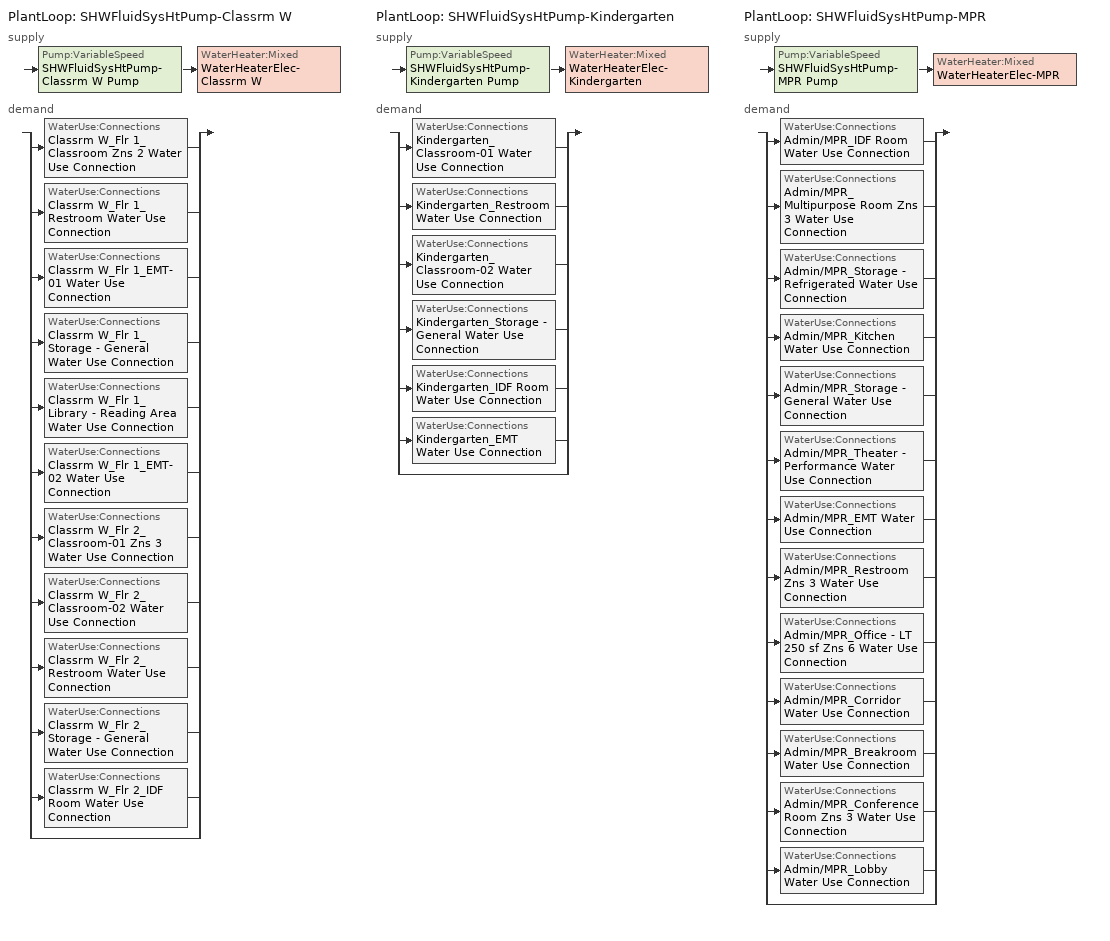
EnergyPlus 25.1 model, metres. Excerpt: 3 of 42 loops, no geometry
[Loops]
PlantLoop 'SHWFluidSysHtPump-Classrm W'
 supply: Pump:VariableSpeed 'SHWFluidSysHtPump-Classrm W Pump' > WaterHeater:Mixed 'WaterHeaterElec-Classrm W'
 demand: split
  | WaterUse:Connections 'Classrm W_Flr 1_Classroom Zns 2 Water Use Connection'
  | WaterUse:Connections 'Classrm W_Flr 1_Restroom Water Use Connection'
  | WaterUse:Connections 'Classrm W_Flr 1_EMT-01 Water Use Connection'
  | WaterUse:Connections 'Classrm W_Flr 1_Storage - General Water Use Connection'
  | WaterUse:Connections 'Classrm W_Flr 1_Library - Reading Area Water Use Connection'
  | WaterUse:Connections 'Classrm W_Flr 1_EMT-02 Water Use Connection'
  | WaterUse:Connections 'Classrm W_Flr 2_Classroom-01 Zns 3 Water Use Connection'
  | WaterUse:Connections 'Classrm W_Flr 2_Classroom-02 Water Use Connection'
  | WaterUse:Connections 'Classrm W_Flr 2_Restroom Water Use Connection'
  | WaterUse:Connections 'Classrm W_Flr 2_Storage - General Water Use Connection'
  | WaterUse:Connections 'Classrm W_Flr 2_IDF Room Water Use Connection'
  | bypass
PlantLoop 'SHWFluidSysHtPump-Kindergarten'
 supply: Pump:VariableSpeed 'SHWFluidSysHtPump-Kindergarten Pump' > WaterHeater:Mixed 'WaterHeaterElec-Kindergarten'
 demand: split
  | WaterUse:Connections 'Kindergarten_Classroom-01 Water Use Connection'
  | WaterUse:Connections 'Kindergarten_Restroom Water Use Connection'
  | WaterUse:Connections 'Kindergarten_Classroom-02 Water Use Connection'
  | WaterUse:Connections 'Kindergarten_Storage - General Water Use Connection'
  | WaterUse:Connections 'Kindergarten_IDF Room Water Use Connection'
  | WaterUse:Connections 'Kindergarten_EMT Water Use Connection'
  | bypass
PlantLoop 'SHWFluidSysHtPump-MPR'
 supply: Pump:VariableSpeed 'SHWFluidSysHtPump-MPR Pump' > WaterHeater:Mixed 'WaterHeaterElec-MPR'
 demand: split
  | WaterUse:Connections 'Admin/MPR_IDF Room Water Use Connection'
  | WaterUse:Connections 'Admin/MPR_Multipurpose Room Zns 3 Water Use Connection'
  | WaterUse:Connections 'Admin/MPR_Storage - Refrigerated Water Use Connection'
  | WaterUse:Connections 'Admin/MPR_Kitchen Water Use Connection'
  | WaterUse:Connections 'Admin/MPR_Storage - General Water Use Connection'
  | WaterUse:Connections 'Admin/MPR_Theater - Performance Water Use Connection'
  | WaterUse:Connections 'Admin/MPR_EMT Water Use Connection'
  | WaterUse:Connections 'Admin/MPR_Restroom Zns 3 Water Use Connection'
  | WaterUse:Connections 'Admin/MPR_Office - LT 250 sf Zns 6 Water Use Connection'
  | WaterUse:Connections 'Admin/MPR_Corridor Water Use Connection'
  | WaterUse:Connections 'Admin/MPR_Breakroom Water Use Connection'
  | WaterUse:Connections 'Admin/MPR_Conference Room Zns 3 Water Use Connection'
  | WaterUse:Connections 'Admin/MPR_Lobby Water Use Connection'
  | bypass
[Sizing:Plant] Loop Type=Heating; Design Loop Exit Temperature {C}=57.2222; Loop Design Temperature Difference {deltaC}=44.4444; Sizing Option=NonCoincident; Zone Timesteps in Averaging Window=1; Coincident Sizing Factor Mode=None
SHWFluidSysHtPump-Classrm W; SHWFluidSysHtPump-Kindergarten; SHWFluidSysHtPump-MPR
[Pump:VariableSpeed] Design Maximum Flow Rate {m3/s}=Autosize; Design Pump Head {Pa}=0; Design Power Consumption {W}=Autosize; Motor Efficiency=0.9; Fraction of Motor Inefficiencies to Fluid Stream=0; Coefficient 1 of the Part Load Performance Curve=0; Coefficient 2 of the Part Load Performance Curve=1; Coefficient 3 of the Part Load Performance Curve=0; Coefficient 4 of the Part Load Performance Curve=0; Design Minimum Flow Rate {m3/s}=Autosize; Pump Control Type=Intermittent; Skin Loss Radiative Fraction=0.5; Design Power Sizing Method=PowerPerFlowPerPressure; Design Electric Power per Unit Flow Rate {W/(m3/s)}=348701.1; Design Shaft Power per Unit Flow Rate per Unit Head {W/((m3/s)-Pa)}=1.28205; Design Minimum Flow Rate Fraction=0
SHWFluidSysHtPump-Classrm W Pump; SHWFluidSysHtPump-Kindergarten Pump; SHWFluidSysHtPump-MPR Pump
[WaterHeater:Mixed] Tank Volume {m3}=0.113562; Setpoint Temperature Schedule=SHWSystemSetpointTemp135; Deadband Temperature Difference {deltaC}=2; Maximum Temperature Limit {C}=82.22; Heater Control Type=Cycle; Heater Maximum Capacity {W}=5009.79; Heater Ignition Minimum Flow Rate {m3/s}=0; Heater Ignition Delay {s}=0; Heater Fuel Type=Electricity; Heater Thermal Efficiency=0.99; Off Cycle Parasitic Fuel Consumption Rate {W}=0; Off Cycle Parasitic Fuel Type=NaturalGas; Off Cycle Parasitic Heat Fraction to Tank=0.8; On Cycle Parasitic Fuel Consumption Rate {W}=0; On Cycle Parasitic Fuel Type=NaturalGas; On Cycle Parasitic Heat Fraction to Tank=0; Ambient Temperature Indicator=Schedule; Ambient Temperature Schedule=WaterHeaterAmbientTemp; Off Cycle Loss Coefficient to Ambient Temperature {W/K}=0.0005275; Off Cycle Loss Fraction to Zone=1; On Cycle Loss Coefficient to Ambient Temperature {W/K}=0.0005275; On Cycle Loss Fraction to Zone=1; Use Side Effectiveness=1; Source Side Effectiveness=1; Use Side Design Flow Rate {m3/s}=Autosize; Source Side Design Flow Rate {m3/s}=Autosize; Indirect Water Heating Recovery Time {hr}=1.5; Source Side Flow Control Mode=IndirectHeatPrimarySetpoint
WaterHeaterElec-Classrm W; WaterHeaterElec-Kindergarten; WaterHeaterElec-MPR
[PlantLoop] Fluid Type=Water; Maximum Loop Temperature {C}=100; Minimum Loop Temperature {C}=0; Maximum Loop Flow Rate {m3/s}=Autosize; Minimum Loop Flow Rate {m3/s}=0; Plant Loop Volume {m3}=Autocalculate; Load Distribution Scheme=Optimal; Plant Loop Demand Calculation Scheme=SingleSetpoint; Common Pipe Simulation=None
Name | Plant Equipment Operation Scheme
SHWFluidSysHtPump-Classrm W | SHWFluidSysHtPump-Classrm W Operation Schemes
SHWFluidSysHtPump-Kindergarten | SHWFluidSysHtPump-Kindergarten Operation Schemes
SHWFluidSysHtPump-MPR | SHWFluidSysHtPump-MPR Operation Schemes
[PlantEquipmentList]
SHWFluidSysHtPump-Classrm W Heating Equipment List: WaterHeaterElec-Classrm W
SHWFluidSysHtPump-Kindergarten Heating Equipment List: WaterHeaterElec-Kindergarten
SHWFluidSysHtPump-MPR Heating Equipment List: WaterHeaterElec-MPR
[PlantEquipmentOperation:HeatingLoad] Load Range 1 Lower Limit {W}=0; Load Range 1 Upper Limit {W}=1000000000
Name | Range 1 Equipment List
SHWFluidSysHtPump-Classrm W Heating Operation Scheme | SHWFluidSysHtPump-Classrm W Heating Equipment List
SHWFluidSysHtPump-Kindergarten Heating Operation Scheme | SHWFluidSysHtPump-Kindergarten Heating Equipment List
SHWFluidSysHtPump-MPR Heating Operation Scheme | SHWFluidSysHtPump-MPR Heating Equipment List
[PlantEquipmentOperationSchemes] Control Scheme 1 Schedule=Always On Discrete
Name | Control Scheme 1
SHWFluidSysHtPump-Classrm W Operation Schemes | SHWFluidSysHtPump-Classrm W Heating Operation Scheme
SHWFluidSysHtPump-Kindergarten Operation Schemes | SHWFluidSysHtPump-Kindergarten Heating Operation Scheme
SHWFluidSysHtPump-MPR Operation Schemes | SHWFluidSysHtPump-MPR Heating Operation Scheme
[SetpointManager:Scheduled] Control Variable=Temperature; Schedule=TargetSHWTemp135
Name | Setpoint Node or NodeList
NonResBaseHPSHWSystem SPM Scheduled 2 | SHWFluidSysHtPump-Classrm W Supply Mixer Outlet Node
NonResBaseHPSHWSystem SPM Scheduled 3 | SHWFluidSysHtPump-Kindergarten Supply Mixer Outlet Node
NonResBaseHPSHWSystem SPM Scheduled 4 | SHWFluidSysHtPump-MPR Supply Mixer Outlet Node
[WaterUse:Equipment] Target Temperature Schedule=TargetSHWTemp135
Name | Peak Flow Rate {m3/s} | Flow Rate Fraction Schedule
Classrm W_Flr 1_Classroom Zns 2 Water Use Equipment | 9.72253e-06 | SchoolK8ClassroomServiceHotWater
Classrm W_Flr 1_Restroom Water Use Equipment; Classrm W_Flr 1_Storage - General Water Use Equipment; Classrm W_Flr 2_Restroom Water Use Equipment; Classrm W_Flr 2_Storage - General Water Use Equipment; Kindergarten_Restroom Water Use Equipment; Kindergarten_Storage - General Water Use Equipment | 0 | SchoolK8ClassroomServiceHotWater
Classrm W_Flr 1_EMT-01 Water Use Equipment; Classrm W_Flr 2_IDF Room Water Use Equipment | 1.14509e-07 | SchoolK8ClassroomServiceHotWater
Classrm W_Flr 1_Library - Reading Area Water Use Equipment | 2.26559e-06 | SchoolK8ClassroomServiceHotWater
Classrm W_Flr 1_EMT-02 Water Use Equipment | 9.27426e-08 | SchoolK8ClassroomServiceHotWater
Classrm W_Flr 2_Classroom-01 Zns 3 Water Use Equipment | 1.53865e-05 | SchoolK8ClassroomServiceHotWater
Classrm W_Flr 2_Classroom-02 Water Use Equipment | 1.80186e-06 | SchoolK8ClassroomServiceHotWater
Kindergarten_Classroom-01 Water Use Equipment | 2.59963e-05 | SchoolK8ClassroomServiceHotWater
Kindergarten_Classroom-02 Water Use Equipment | 6.81374e-06 | SchoolK8ClassroomServiceHotWater
Kindergarten_IDF Room Water Use Equipment | 8.08816e-08 | SchoolK8ClassroomServiceHotWater
Kindergarten_EMT Water Use Equipment | 1.61688e-07 | SchoolK8ClassroomServiceHotWater
Admin/MPR_IDF Room Water Use Equipment | 3.21944e-07 | SchoolK8MPRServiceHotWater
Admin/MPR_Multipurpose Room Zns 3 Water Use Equipment | 1.72127e-05 | SchoolK8MPRServiceHotWater
Admin/MPR_Storage - Refrigerated Water Use Equipment; Admin/MPR_Storage - General Water Use Equipment; Admin/MPR_Restroom Zns 3 Water Use Equipment; Admin/MPR_Corridor Water Use Equipment | 0 | SchoolK8MPRServiceHotWater
Admin/MPR_Kitchen Water Use Equipment | 2.65676e-06 | SchoolK8KitchenServiceHotWater
Admin/MPR_Theater - Performance Water Use Equipment | 3.32739e-06 | SchoolK8MPRServiceHotWater
Admin/MPR_EMT Water Use Equipment | 2.63255e-07 | SchoolK8MPRServiceHotWater
Admin/MPR_Office - LT 250 sf Zns 6 Water Use Equipment | 0 | Always On Discrete
Admin/MPR_Breakroom Water Use Equipment | 1.79615e-06 | SchoolK8MPRServiceHotWater
Admin/MPR_Conference Room Zns 3 Water Use Equipment | 5.22964e-06 | SchoolK8MPRServiceHotWater
Admin/MPR_Lobby Water Use Equipment | 3.87669e-06 | SchoolK8MPRServiceHotWater
[WaterUse:Connections] Drain Water Heat Exchanger Type=None; Drain Water Heat Exchanger Destination=Plant
Name | Water Use Equipment 1
Classrm W_Flr 1_Classroom Zns 2 Water Use Connection | Classrm W_Flr 1_Classroom Zns 2 Water Use Equipment
Classrm W_Flr 1_Restroom Water Use Connection | Classrm W_Flr 1_Restroom Water Use Equipment
Classrm W_Flr 1_EMT-01 Water Use Connection | Classrm W_Flr 1_EMT-01 Water Use Equipment
Classrm W_Flr 1_Storage - General Water Use Connection | Classrm W_Flr 1_Storage - General Water Use Equipment
Classrm W_Flr 1_Library - Reading Area Water Use Connection | Classrm W_Flr 1_Library - Reading Area Water Use Equipment
Classrm W_Flr 1_EMT-02 Water Use Connection | Classrm W_Flr 1_EMT-02 Water Use Equipment
Classrm W_Flr 2_Classroom-01 Zns 3 Water Use Connection | Classrm W_Flr 2_Classroom-01 Zns 3 Water Use Equipment
Classrm W_Flr 2_Classroom-02 Water Use Connection | Classrm W_Flr 2_Classroom-02 Water Use Equipment
Classrm W_Flr 2_Restroom Water Use Connection | Classrm W_Flr 2_Restroom Water Use Equipment
Classrm W_Flr 2_Storage - General Water Use Connection | Classrm W_Flr 2_Storage - General Water Use Equipment
Classrm W_Flr 2_IDF Room Water Use Connection | Classrm W_Flr 2_IDF Room Water Use Equipment
Kindergarten_Classroom-01 Water Use Connection | Kindergarten_Classroom-01 Water Use Equipment
Kindergarten_Restroom Water Use Connection | Kindergarten_Restroom Water Use Equipment
Kindergarten_Classroom-02 Water Use Connection | Kindergarten_Classroom-02 Water Use Equipment
Kindergarten_Storage - General Water Use Connection | Kindergarten_Storage - General Water Use Equipment
Kindergarten_IDF Room Water Use Connection | Kindergarten_IDF Room Water Use Equipment
Kindergarten_EMT Water Use Connection | Kindergarten_EMT Water Use Equipment
Admin/MPR_IDF Room Water Use Connection | Admin/MPR_IDF Room Water Use Equipment
Admin/MPR_Multipurpose Room Zns 3 Water Use Connection | Admin/MPR_Multipurpose Room Zns 3 Water Use Equipment
Admin/MPR_Storage - Refrigerated Water Use Connection | Admin/MPR_Storage - Refrigerated Water Use Equipment
Admin/MPR_Kitchen Water Use Connection | Admin/MPR_Kitchen Water Use Equipment
Admin/MPR_Storage - General Water Use Connection | Admin/MPR_Storage - General Water Use Equipment
Admin/MPR_Theater - Performance Water Use Connection | Admin/MPR_Theater - Performance Water Use Equipment
Admin/MPR_EMT Water Use Connection | Admin/MPR_EMT Water Use Equipment
Admin/MPR_Restroom Zns 3 Water Use Connection | Admin/MPR_Restroom Zns 3 Water Use Equipment
Admin/MPR_Office - LT 250 sf Zns 6 Water Use Connection | Admin/MPR_Office - LT 250 sf Zns 6 Water Use Equipment
Admin/MPR_Corridor Water Use Connection | Admin/MPR_Corridor Water Use Equipment
Admin/MPR_Breakroom Water Use Connection | Admin/MPR_Breakroom Water Use Equipment
Admin/MPR_Conference Room Zns 3 Water Use Connection | Admin/MPR_Conference Room Zns 3 Water Use Equipment
Admin/MPR_Lobby Water Use Connection | Admin/MPR_Lobby Water Use Equipment
[Schedule:Day:Hourly]
WaterHeaterAmbientTempDaily: 20, 20, 20, 20, 20, 20, 20, 20, 20, 20, 20, 20, 20, 20, 20, 20, 20, 20, 20, 20, 20, 20, 20, 20
SHWSystemSetpointTemp135Daily; TargetSHWTemp135Daily: 57.2, 57.2, 57.2, 57.2, 57.2, 57.2, 57.2, 57.2, 57.2, 57.2, 57.2, 57.2, 57.2, 57.2, 57.2, 57.2, 57.2, 57.2, 57.2, 57.2, 57.2, 57.2, 57.2, 57.2
SchoolK8ClassroomServiceHotWaterWD; SchoolK8KitchenServiceHotWaterWD; SchoolK8MPRServiceHotWaterWD: 0.05, 0.05, 0.05, 0.05, 0.05, 0.05, 0.05, 0.1, 0.34, 0.6, 0.63, 0.72, 0.79, 0.83, 0.61, 0.65, 0.1, 0.1, 0.19, 0.25, 0.22, 0.22, 0.12, 0.09
SchoolK8ClassroomServiceHotWaterSat; SchoolK8KitchenServiceHotWaterSat; SchoolK8MPRServiceHotWaterSat: 0.03, 0.03, 0.03, 0.03, 0.03, 0.03, 0.03, 0.03, 0.03, 0.05, 0.05, 0.05, 0.05, 0.03, 0.03, 0.03, 0.03, 0.03, 0.03, 0.03, 0.03, 0.03, 0.03, 0.03
SchoolK8ClassroomServiceHotWaterSun; SchoolK8KitchenServiceHotWaterSun; SchoolK8MPRServiceHotWaterSun: 0.03, 0.03, 0.03, 0.03, 0.03, 0.03, 0.03, 0.03, 0.05, 0.05, 0.05, 0.05, 0.05, 0.05, 0.03, 0.03, 0.03, 0.03, 0.03, 0.03, 0.03, 0.03, 0.03, 0.03
[Schedule:Week:Daily]
WaterHeaterAmbientTempWk: WaterHeaterAmbientTempDaily, WaterHeaterAmbientTempDaily, WaterHeaterAmbientTempDaily, WaterHeaterAmbientTempDaily, WaterHeaterAmbientTempDaily, WaterHeaterAmbientTempDaily, WaterHeaterAmbientTempDaily, WaterHeaterAmbientTempDaily, WaterHeaterAmbientTempDaily, WaterHeaterAmbientTempDaily, WaterHeaterAmbientTempDaily, WaterHeaterAmbientTempDaily
SHWSystemSetpointTemp135Wk: SHWSystemSetpointTemp135Daily, SHWSystemSetpointTemp135Daily, SHWSystemSetpointTemp135Daily, SHWSystemSetpointTemp135Daily, SHWSystemSetpointTemp135Daily, SHWSystemSetpointTemp135Daily, SHWSystemSetpointTemp135Daily, SHWSystemSetpointTemp135Daily, SHWSystemSetpointTemp135Daily, SHWSystemSetpointTemp135Daily, SHWSystemSetpointTemp135Daily, SHWSystemSetpointTemp135Daily
TargetSHWTemp135Wk: TargetSHWTemp135Daily, TargetSHWTemp135Daily, TargetSHWTemp135Daily, TargetSHWTemp135Daily, TargetSHWTemp135Daily, TargetSHWTemp135Daily, TargetSHWTemp135Daily, TargetSHWTemp135Daily, TargetSHWTemp135Daily, TargetSHWTemp135Daily, TargetSHWTemp135Daily, TargetSHWTemp135Daily
SchoolK8ClassroomServiceHotWaterWk: SchoolK8ClassroomServiceHotWaterSun, SchoolK8ClassroomServiceHotWaterWD, SchoolK8ClassroomServiceHotWaterWD, SchoolK8ClassroomServiceHotWaterWD, SchoolK8ClassroomServiceHotWaterWD, SchoolK8ClassroomServiceHotWaterWD, SchoolK8ClassroomServiceHotWaterSat, SchoolK8ClassroomServiceHotWaterSun, SchoolK8ClassroomServiceHotWaterWD, SchoolK8ClassroomServiceHotWaterWD, SchoolK8ClassroomServiceHotWaterSun, SchoolK8ClassroomServiceHotWaterSun
SchoolK8KitchenServiceHotWaterWk: SchoolK8KitchenServiceHotWaterSun, SchoolK8KitchenServiceHotWaterWD, SchoolK8KitchenServiceHotWaterWD, SchoolK8KitchenServiceHotWaterWD, SchoolK8KitchenServiceHotWaterWD, SchoolK8KitchenServiceHotWaterWD, SchoolK8KitchenServiceHotWaterSat, SchoolK8KitchenServiceHotWaterSun, SchoolK8KitchenServiceHotWaterWD, SchoolK8KitchenServiceHotWaterWD, SchoolK8KitchenServiceHotWaterSun, SchoolK8KitchenServiceHotWaterSun
SchoolK8MPRServiceHotWaterWk: SchoolK8MPRServiceHotWaterSun, SchoolK8MPRServiceHotWaterWD, SchoolK8MPRServiceHotWaterWD, SchoolK8MPRServiceHotWaterWD, SchoolK8MPRServiceHotWaterWD, SchoolK8MPRServiceHotWaterWD, SchoolK8MPRServiceHotWaterSat, SchoolK8MPRServiceHotWaterSun, SchoolK8MPRServiceHotWaterWD, SchoolK8MPRServiceHotWaterWD, SchoolK8MPRServiceHotWaterSun, SchoolK8MPRServiceHotWaterSun
[Schedule:Year]
WaterHeaterAmbientTemp: WaterHeaterAmbientTempWk, 1, 1, 12, 31
SHWSystemSetpointTemp135: SHWSystemSetpointTemp135Wk, 1, 1, 12, 31
TargetSHWTemp135: TargetSHWTemp135Wk, 1, 1, 12, 31
SchoolK8ClassroomServiceHotWater: SchoolK8ClassroomServiceHotWaterWk, 1, 1, 12, 31
SchoolK8KitchenServiceHotWater: SchoolK8KitchenServiceHotWaterWk, 1, 1, 12, 31
SchoolK8MPRServiceHotWater: SchoolK8MPRServiceHotWaterWk, 1, 1, 12, 31
[Schedule:Constant]
Always On Discrete: Hourly Value=1
